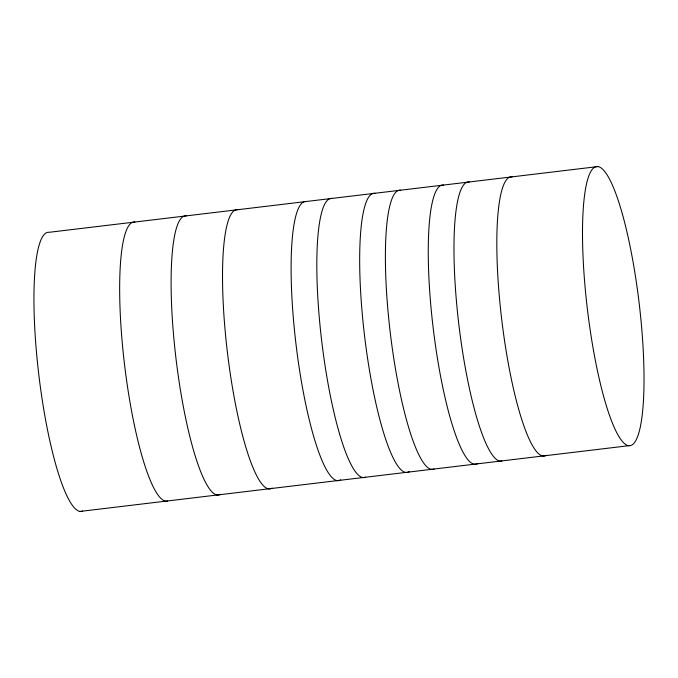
<?xml version="1.0" encoding="UTF-8"?>
<svg xmlns="http://www.w3.org/2000/svg" width="678" height="678" viewBox="0 0 678 678"><rect width="100%" height="100%" fill="white"/><g stroke="black" fill="none" stroke-linecap="round" stroke-linejoin="round"><path stroke-width="1.02" d="M597.818 166.585L49.214 232.291A140.566 26.052 83.2 0 0 38.866 375.248A140.566 26.052 83.2 0 0 82.716 511.085M80.182 511.415L628.786 445.709A140.566 26.052 83.2 0 0 628.616 239.368A140.566 26.052 83.2 0 0 582.504 233.368A140.566 26.052 83.2 0 0 628.786 445.709M546.409 455.235A140.566 26.052 83.2 0 1 502.025 322.084A140.566 26.052 83.2 0 1 512.102 176.848M167.61 501.076A140.566 26.052 83.2 0 1 124.311 362.688A140.566 26.052 83.2 0 1 134.93 222.028M501.915 461.032A140.566 26.052 83.2 0 1 458.625 322.652A140.566 26.052 83.2 0 1 469.244 181.984M220.672 494.245A140.566 26.052 83.2 0 1 176.297 361.094A140.566 26.052 83.2 0 1 186.365 215.867M477.829 463.447A140.566 26.052 83.2 0 1 433.454 330.296A140.566 26.052 83.2 0 1 443.522 185.069M434.166 468.99A140.566 26.052 83.2 0 1 390.316 333.152A140.566 26.052 83.2 0 1 400.664 190.196M409.258 471.659A140.566 26.052 83.2 0 1 364.874 338.508A140.566 26.052 83.2 0 1 374.951 193.281M365.595 477.202A140.566 26.052 83.2 0 1 321.745 341.365A140.566 26.052 83.2 0 1 332.093 198.417M340.678 479.871A140.566 26.052 83.2 0 1 296.303 346.721A140.566 26.052 83.2 0 1 306.371 201.493M272.107 488.084A140.566 26.052 83.2 0 1 227.723 354.941A140.566 26.052 83.2 0 1 237.8 209.705"/></g></svg>
